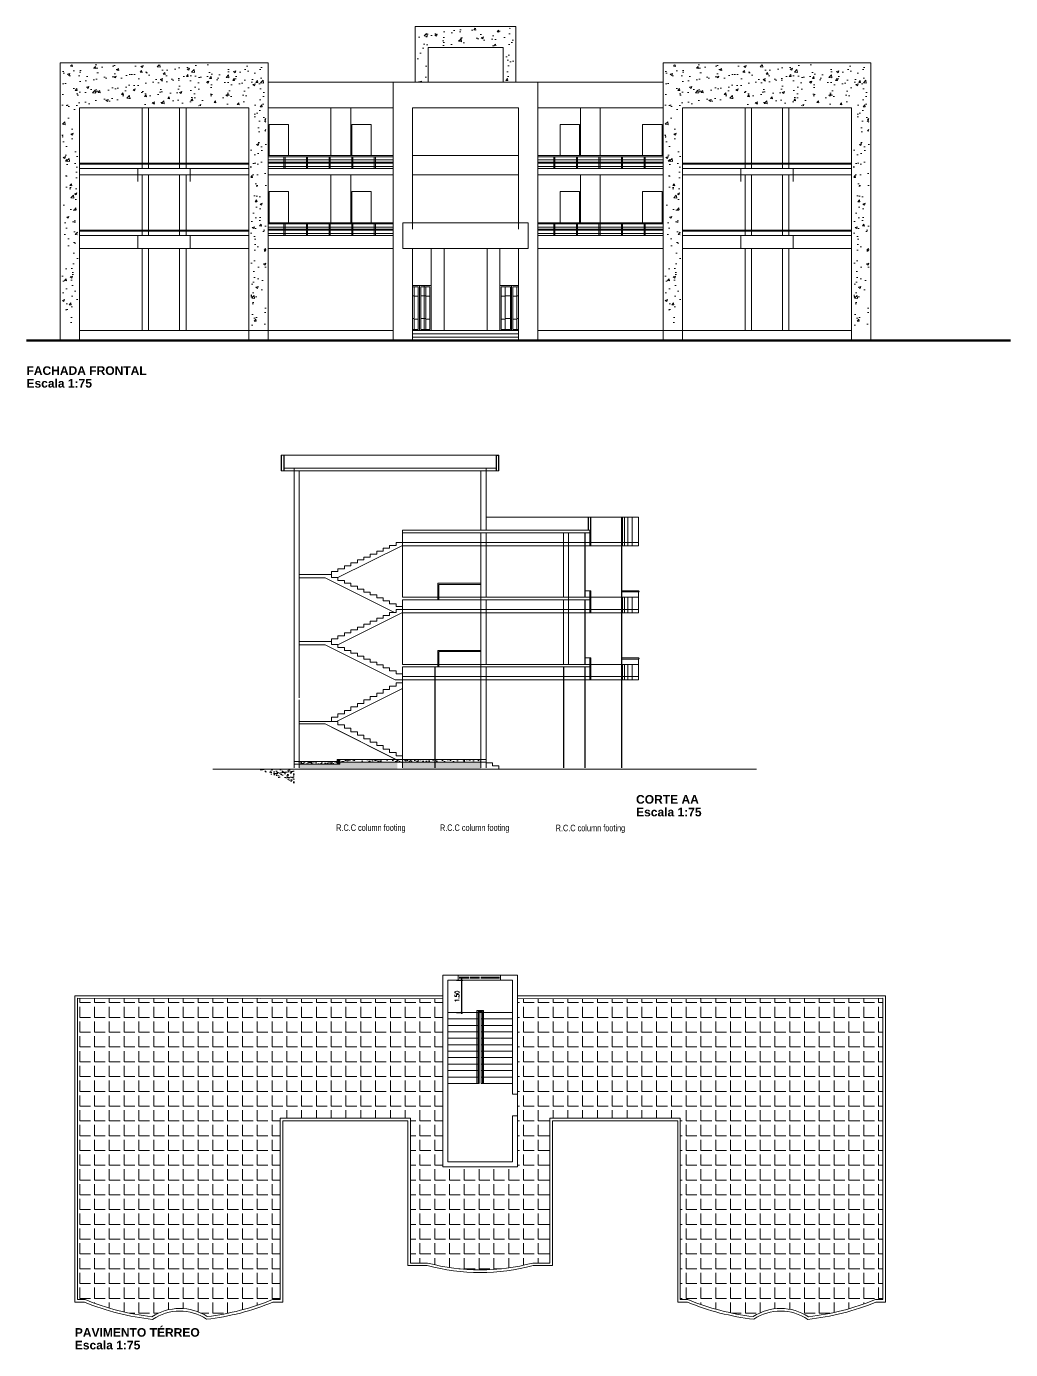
# Model space of a CAD drawing. Header units: millimetres. Extents: x 4395 to 8806, y 1896 to 3880.
# Drawn here: x 4442.1 to 4487.9, y 1896 to 1957.5 of the extents above; entities that cross this region are included whole.
import ezdxf

# ---------------------------------------------------------------- set-up
doc = ezdxf.new("R2010")
doc.units = ezdxf.units.MM
doc.layers.add('C-Paredes-Acessorios', color=20, linetype='Continuous', lineweight=5)
doc.layers.add('C-Texto', color=4, linetype='Continuous', lineweight=9)
doc.styles.add('BOLD', font='arialbd.ttf')
doc.styles.add('COTAS', font='romans.shx', dxfattribs={"width": 0.75})
doc.styles.add('sr', font='swisscl.ttf', dxfattribs={"height": 25})
doc.dimstyles.new('COTAS_100', dxfattribs={"dimscale": 100, "dimtxt": 0.002, "dimasz": 0.0008, "dimexe": 0.0007, "dimexo": 0.004, "dimgap": 0.001, "dimtad": 1, "dimzin": 4, "dimdsep": 46, "dimtxsty": 'COTAS', "dimblk1": 'ARCHTICK', "dimblk2": 'ARCHTICK', "dimsah": 1, "dimcen": 0.003, "dimdle": 0.0007, "dimaunit": 1, "dimadec": 0, "dimazin": 0, "dimtfac": 1, "dimtix": 1, "dimtmove": 0, "dimatfit": 3, "dimldrblk": 'ARCHTICK', "dimfxl": 1, "dimtolj": 1, "dimtzin": 0, "dimarcsym": 0})
pattern_1 = [(50, (4272.0849, 1672.0855), (1.0758903, -0.0941282), [0.1125, -1.2375]), (355, (4272.0849, 1672.0855), (-0.208127, 1.1282882), [0.09, -0.99]), (100.4514, (4272.1746, 1672.0777), (0.867764, 1.0341593), [0.0956103, -1.051713]), (46.1842, (4272.0849, 1672.3855), (1.6008616, -0.2482785), [0.16875, -1.85625]), (96.6356, (4272.2183, 1672.3648), (1.401994, 1.461177), [0.1434154, -1.5775695]), (351.1842, (4272.0849, 1672.3855), (1.401993, 1.461178), [0.135, -1.485]), (21, (4272.2349, 1672.3105), (0.8953606, -0.6039283), [0.1125, -1.2375]), (326, (4272.2349, 1672.3105), (0.364973, 1.087725), [0.09, -0.99]), (71.4514, (4272.3095, 1672.2602), (1.260334, 0.4837957), [0.0956103, -1.051713]), (37.5, (4272.0849, 1672.0855), (0.0182398, 0.4993408), [0, -0.978, 0, -1.005, 0, -0.99375]), (7.5, (4272.0849, 1672.0855), (0.3946043, 0.5916176), [0, -0.573, 0, -0.9555, 0, -0.37875]), (327.5, (4271.7504, 1672.0855), (0.80073365, -0.0338323), [0, -0.375, 0, -1.17, 0, -1.5525]), (317.5, (4271.6004, 1672.0855), (0.8747793, 0.1501575), [0, -0.4875, 0, -0.777, 0, -1.1025])]
pattern_2 = [(37.5, (4145.43872, 1587.51586), (-0.006299336, 0.192682377), [0, -0.152, 0, -0.17, 0, -0.1625]), (7.5, (4145.43872, 1587.51586), (0.17697767, 0.2822146), [0, -0.082, 0, -0.137, 0, -0.0525]), (327.5, (4145.31572, 1587.51586), (0.311414186, 0.000565905), [0, -0.05, 0, -0.18, 0, -0.235]), (317.5, (4145.31572, 1587.51586), (0.30061266, 0.08776756), [0, -0.025, 0, -0.118, 0, -0.135])]

# ---------------------------------------------------------------- blocks, each defined once
blk = doc.blocks.new('_ArchTick')
at = {"color": 0, "linetype": 'ByBlock', "const_width": 0.15}
blk.add_lwpolyline([(-0.5, -0.5), (0.5, 0.5)], dxfattribs=at)
blk = doc.blocks.new('*D27')
at = {"color": 0, "lineweight": -2, "transparency": 16777216}
for p, q in [((4462.123, 1913.138), (4462.419, 1913.138)), ((4462.349, 1913.208), (4462.349, 1911.568)), ((4462.123, 1911.638), (4462.419, 1911.638))]:
    blk.add_line(p, q, dxfattribs=at)
at = {"layer": 'Defpoints', "color": 0, "transparency": 16777216}
for p in [(4461.723, 1913.138), (4461.723, 1911.638), (4462.349, 1911.638)]:
    blk.add_point(p, dxfattribs=at)
at = {"color": 0, "lineweight": -2, "transparency": 16777216, "xscale": 0.08, "yscale": 0.08, "zscale": 0.08}
for p, rotation in [((4462.349, 1913.138), 90), ((4462.349, 1911.638), 270)]:
    blk.add_blockref('_ArchTick', p, dxfattribs=dict(at, rotation=rotation))
at = {"color": 0, "transparency": 16777216, "insert": (4462.149, 1912.388), "char_height": 0.2, "attachment_point": 5, "rotation": 90, "style": 'COTAS'}
blk.add_mtext('\\A1;1.50', dxfattribs=at)

msp = doc.modelspace()

# ---------------------------------------------------------------- hatches: boundary and pattern name
at = {"layer": 'C-Paredes-Acessorios'}
h = msp.add_hatch(dxfattribs=at)
h.set_pattern_fill('AR-CONC', color=256, scale=0.15, style=0)
h.set_pattern_definition(pattern_1)
h.paths.add_polyline_path([(4464.804, 1954.904), (4464.364, 1954.904), (4464.364, 1956.584), (4460.724, 1956.584), (4460.724, 1954.904), (4460.284, 1954.904), (4460.284, 1957.41), (4464.804, 1957.41)])
h = msp.add_hatch(dxfattribs=at)
h.set_pattern_fill('AR-CONC', color=256, scale=0.15, style=0)
h.set_pattern_definition(pattern_1)
h.paths.add_polyline_path([(4449.802, 1955.007, 0.07654), (4447.266, 1955.007), (4447.992, 1953.804), (4449.075, 1953.804)], flags=17)
edge = h.paths.add_edge_path()
edge.add_line((4449.802, 1955.007), (4449.075, 1953.804))
edge.add_line((4449.075, 1953.804), (4452.564, 1953.804))
edge.add_line((4452.564, 1953.804), (4452.564, 1943.594))
edge.add_line((4452.564, 1943.594), (4453.264, 1943.594))
edge.add_line((4453.264, 1943.594), (4453.264, 1955.704))
edge.add_line((4453.264, 1955.704), (4443.804, 1955.704))
edge.add_line((4443.804, 1955.704), (4443.804, 1943.594))
edge.add_line((4443.804, 1943.594), (4444.504, 1943.594))
edge.add_line((4444.504, 1943.594), (4444.504, 1953.804))
edge.add_line((4444.504, 1953.804), (4447.992, 1953.804))
edge.add_line((4447.992, 1953.804), (4447.266, 1955.007))
edge.add_arc((4448.534, 1946.774), 8.331, 81.24625, 98.75375, ccw=False)
h = msp.add_hatch(dxfattribs=at)
h.set_pattern_fill('AR-CONC', color=256, scale=0.15, style=0)
h.set_pattern_definition([(50, (4300.1049, 1672.0855), (1.0758903, -0.0941282), [0.1125, -1.2375]), (355, (4300.1049, 1672.0855), (-0.208127, 1.1282882), [0.09, -0.99]), (100.4514, (4300.1946, 1672.0777), (0.867764, 1.0341593), [0.0956103, -1.051713]), (46.1842, (4300.1049, 1672.3855), (1.6008616, -0.2482785), [0.16875, -1.85625]), (96.6356, (4300.2383, 1672.3648), (1.401994, 1.461177), [0.1434154, -1.5775695]), (351.1842, (4300.1049, 1672.3855), (1.401993, 1.461178), [0.135, -1.485]), (21, (4300.2549, 1672.3105), (0.8953606, -0.6039283), [0.1125, -1.2375]), (326, (4300.2549, 1672.3105), (0.364973, 1.087725), [0.09, -0.99]), (71.4514, (4300.3295, 1672.2602), (1.260334, 0.4837957), [0.0956103, -1.051713]), (37.5, (4300.1049, 1672.0855), (0.0182398, 0.4993408), [0, -0.978, 0, -1.005, 0, -0.99375]), (7.5, (4300.1049, 1672.0855), (0.3946043, 0.5916176), [0, -0.573, 0, -0.9555, 0, -0.37875]), (327.5, (4299.7704, 1672.0855), (0.80073365, -0.0338323), [0, -0.375, 0, -1.17, 0, -1.5525]), (317.5, (4299.6204, 1672.0855), (0.8747793, 0.1501575), [0, -0.4875, 0, -0.777, 0, -1.1025])])
h.paths.add_polyline_path([(4477.822, 1955.007, 0.07654), (4475.286, 1955.007), (4476.012, 1953.804), (4477.095, 1953.804)], flags=17)
edge = h.paths.add_edge_path()
edge.add_line((4477.822, 1955.007), (4477.095, 1953.804))
edge.add_line((4477.095, 1953.804), (4480.584, 1953.804))
edge.add_line((4480.584, 1953.804), (4480.584, 1943.594))
edge.add_line((4480.584, 1943.594), (4481.284, 1943.594))
edge.add_line((4481.284, 1943.594), (4481.284, 1955.704))
edge.add_line((4481.284, 1955.704), (4471.824, 1955.704))
edge.add_line((4471.824, 1955.704), (4471.824, 1943.594))
edge.add_line((4471.824, 1943.594), (4472.524, 1943.594))
edge.add_line((4472.524, 1943.594), (4472.524, 1953.804))
edge.add_line((4472.524, 1953.804), (4476.012, 1953.804))
edge.add_line((4476.012, 1953.804), (4475.286, 1955.007))
edge.add_arc((4476.554, 1946.774), 8.331, 81.24625, 98.75375, ccw=False)
h = msp.add_hatch(dxfattribs=at)
h.set_pattern_fill('AR-CONC', color=256, scale=0.05, style=0)
h.set_pattern_definition([(50, (4858.00547, 1637.4284), (0.3586301, -0.03137607), [0.0375, -0.4125]), (355, (4858.00547, 1637.4284), (-0.06937567, 0.37609607), [0.03, -0.33]), (100.4514, (4858.03535, 1637.4258), (0.2892547, 0.34471977), [0.0318701, -0.35057106]), (46.1842, (4858.00547, 1637.5284), (0.53362052, -0.0827595), [0.05625, -0.61875]), (96.6356, (4858.04993, 1637.5215), (0.46733135, 0.48705894), [0.04780514, -0.5258565]), (351.1842, (4858.00547, 1637.5284), (0.467331, 0.4870593), [0.045, -0.495]), (21, (4858.05547, 1637.5034), (0.29845353, -0.20130945), [0.0375, -0.4125]), (326, (4858.05547, 1637.5034), (0.12165767, 0.36257502), [0.03, -0.33]), (71.4514, (4858.08034, 1637.48663), (0.42011131, 0.16126525), [0.0318701, -0.35057106]), (37.5, (4858.00547, 1637.42841), (0.006079928, 0.166446927), [0, -0.326, 0, -0.335, 0, -0.33125]), (7.5, (4858.00547, 1637.42841), (0.13153477, 0.197205856), [0, -0.191, 0, -0.3185, 0, -0.12625]), (327.5, (4857.89397, 1637.42841), (0.266911218, -0.011277436), [0, -0.125, 0, -0.39, 0, -0.5175]), (317.5, (4857.84397, 1637.4284), (0.29159308, 0.05005249), [0, -0.1625, 0, -0.259, 0, -0.3675])])
h.paths.add_polyline_path([(4456.694, 1923.185), (4454.814, 1923.185), (4454.814, 1923.305), (4456.694, 1923.305)])
h.paths.add_polyline_path([(4456.694, 1923.405), (4456.694, 1923.305), (4459.374, 1923.305), (4459.374, 1923.405)])
h = msp.add_hatch(dxfattribs=at)
h.set_pattern_fill('AR-SAND', color=256, scale=0.1, style=0)
h.set_pattern_definition(pattern_2)
h.paths.add_polyline_path([(4463.254, 1922.955), (4463.254, 1923.305), (4459.614, 1923.305), (4459.614, 1922.955)])
h.paths.add_polyline_path([(4456.694, 1923.305), (4456.694, 1923.185), (4454.814, 1923.185), (4454.814, 1922.955), (4459.374, 1922.955), (4459.374, 1923.305)])
msp.add_hatch(color=256, dxfattribs=at).paths.add_polyline_path([(4456.574, 1923.405), (4456.694, 1923.405), (4456.694, 1923.185), (4456.574, 1923.185)])
h = msp.add_hatch(dxfattribs=at)
h.set_pattern_fill('AR-CONC', color=256, scale=0.05, style=0)
h.set_pattern_definition([(50, (4145.43872, 1587.51586), (0.3586301, -0.03137607), [0.0375, -0.4125]), (355, (4145.43872, 1587.51586), (-0.06937567, 0.37609607), [0.03, -0.33]), (100.4514, (4145.4686, 1587.51325), (0.2892547, 0.34471977), [0.0318701, -0.35057106]), (46.1842, (4145.43872, 1587.61586), (0.53362052, -0.0827595), [0.05625, -0.61875]), (96.6356, (4145.4832, 1587.60896), (0.46733135, 0.48705894), [0.04780514, -0.5258565]), (351.1842, (4145.4387, 1587.61586), (0.467331, 0.4870593), [0.045, -0.495]), (21, (4145.48872, 1587.59086), (0.29845353, -0.20130945), [0.0375, -0.4125]), (326, (4145.48872, 1587.59086), (0.12165767, 0.36257502), [0.03, -0.33]), (71.4514, (4145.5136, 1587.5741), (0.42011131, 0.16126525), [0.0318701, -0.35057106]), (37.5, (4145.43872, 1587.51586), (0.006079928, 0.166446927), [0, -0.326, 0, -0.335, 0, -0.33125]), (7.5, (4145.43872, 1587.51586), (0.13153477, 0.197205856), [0, -0.191, 0, -0.3185, 0, -0.12625]), (327.5, (4145.32722, 1587.51586), (0.26691122, -0.011277436), [0, -0.125, 0, -0.39, 0, -0.5175]), (317.5, (4145.27722, 1587.51586), (0.29159308, 0.05005249), [0, -0.1625, 0, -0.259, 0, -0.3675])])
h.paths.add_polyline_path([(4463.254, 1923.405), (4459.614, 1923.405), (4459.614, 1923.305), (4463.254, 1923.305)])
h = msp.add_hatch(dxfattribs=at)
h.set_pattern_fill('AR-SAND', color=256, scale=0.1, style=0)
h.set_pattern_definition(pattern_2)
h.paths.add_polyline_path([(4454.574, 1922.955), (4454.574, 1922.288), (4454.156, 1922.571), (4453.851, 1922.564), (4453.535, 1922.7), (4452.813, 1922.955)])
h = msp.add_hatch(dxfattribs=at)
h.set_pattern_fill('ANGLE', color=251, scale=2.5, style=0)
h.set_pattern_definition([(0, (4516.1102, 1654.2827), (0, 0.6875), [0.5, -0.1875]), (90, (4516.1102, 1654.2827), (-0.6875, 4e-17), [0.5, -0.1875])])
edge = h.paths.add_edge_path()
edge.add_line((4459.983, 1899.988), (4459.983, 1906.718))
edge.add_line((4459.983, 1906.718), (4453.923, 1906.718))
edge.add_line((4453.923, 1906.718), (4453.923, 1898.288))
edge.add_line((4453.923, 1898.288), (4453.569, 1898.288))
edge.add_arc((4449.213, 1908.804), 11.383, 276.67557, 292.50123, ccw=False)
edge.add_arc((4449.258, 1895.51), 2.364, 57.25969, 123.12747)
edge.add_arc((4449.213, 1908.804), 11.383, 247.49877, 263.71159, ccw=False)
edge.add_line((4444.857, 1898.288), (4444.503, 1898.288))
edge.add_line((4444.503, 1898.288), (4444.503, 1912.298))
edge.add_line((4444.503, 1912.298), (4461.483, 1912.268))
edge.add_line((4461.483, 1912.268), (4461.483, 1904.458))
edge.add_line((4461.483, 1904.458), (4464.963, 1904.458))
edge.add_line((4464.963, 1904.458), (4464.963, 1912.268))
edge.add_line((4464.963, 1912.268), (4481.943, 1912.298))
edge.add_line((4481.943, 1912.298), (4481.943, 1898.288))
edge.add_line((4481.943, 1898.288), (4481.589, 1898.288))
edge.add_arc((4477.233, 1908.804), 11.383, 276.28841, 292.50123, ccw=False)
edge.add_arc((4477.188, 1895.51), 2.364, 56.87253, 122.74031)
edge.add_arc((4477.233, 1908.804), 11.383, 247.49877, 263.32443, ccw=False)
edge.add_line((4472.877, 1898.288), (4472.523, 1898.288))
edge.add_line((4472.523, 1898.288), (4472.523, 1906.718))
edge.add_line((4472.523, 1906.718), (4466.463, 1906.718))
edge.add_line((4466.463, 1906.718), (4466.463, 1899.988))
edge.add_line((4466.463, 1899.988), (4465.667, 1899.988))
edge.add_arc((4463.223, 1909.194), 9.525, 255.12991, 284.87009, ccw=False)
edge.add_line((4460.779, 1899.988), (4459.983, 1899.988))

# ---------------------------------------------------------------- linework, layer by layer
for p, q in [((4471.724, 1942.894), (4471.724, 1955.804)), ((4471.724, 1955.804), (4481.384, 1955.804)), ((4481.384, 1955.804), (4481.384, 1942.894)), ((4453.364, 1954.904), (4471.724, 1954.904)), ((4459.184, 1954.904), (4459.184, 1942.894)), ((4465.904, 1954.904), (4465.904, 1942.894)), ((4471.724, 1954.904), (4471.724, 1943.594)), ((4444.604, 1953.704), (4452.464, 1953.704)), ((4444.604, 1953.704), (4444.604, 1942.894)), ((4447.514, 1953.704), (4447.514, 1950.884)), ((4447.814, 1953.704), (4447.814, 1950.884)), ((4449.254, 1953.704), (4449.254, 1950.884)), ((4449.554, 1953.704), (4449.554, 1950.884)), ((4452.464, 1953.704), (4452.464, 1942.894)), ((4453.364, 1953.704), (4459.184, 1953.704)), ((4456.282, 1953.704), (4456.282, 1951.484)), ((4457.204, 1953.704), (4457.204, 1951.484)), ((4460.084, 1953.704), (4465.004, 1953.704)), ((4460.084, 1953.704), (4460.084, 1948.064)), ((4465.004, 1953.704), (4465.004, 1948.064)), ((4465.904, 1953.704), (4471.724, 1953.704)), ((4467.884, 1953.704), (4467.884, 1951.484)), ((4468.806, 1953.704), (4468.806, 1951.484)), ((4472.624, 1953.704), (4480.484, 1953.704)), ((4472.624, 1953.704), (4472.624, 1942.894)), ((4475.534, 1953.704), (4475.534, 1950.884)), ((4475.834, 1953.704), (4475.834, 1950.884)), ((4477.274, 1953.704), (4477.274, 1950.884)), ((4477.574, 1953.704), (4477.574, 1950.884)), ((4480.484, 1953.704), (4480.484, 1942.894)), ((4444.604, 1951.134), (4452.464, 1951.134)), ((4444.604, 1951.084), (4452.464, 1951.084)), ((4453.364, 1951.434), (4459.184, 1951.434)), ((4453.364, 1951.134), (4459.184, 1951.134)), ((4460.084, 1951.484), (4465.004, 1951.484)), ((4465.904, 1951.434), (4471.724, 1951.434)), ((4465.904, 1951.134), (4471.724, 1951.134)), ((4480.484, 1951.134), (4472.624, 1951.134)), ((4480.484, 1951.084), (4472.624, 1951.084)), ((4444.604, 1950.884), (4452.464, 1950.884)), ((4444.604, 1950.584), (4452.464, 1950.584)), ((4447.317, 1950.884), (4447.317, 1950.284)), ((4447.514, 1950.584), (4447.514, 1947.764)), ((4447.814, 1950.584), (4447.814, 1947.764)), ((4449.254, 1950.584), (4449.254, 1947.764)), ((4449.554, 1950.584), (4449.554, 1947.764)), ((4449.75, 1950.884), (4449.75, 1950.284)), ((4453.364, 1950.884), (4459.184, 1950.884)), ((4459.184, 1950.584), (4453.364, 1950.584)), ((4456.282, 1950.584), (4456.282, 1948.364)), ((4457.204, 1950.584), (4457.204, 1948.364)), ((4460.084, 1950.584), (4465.004, 1950.584)), ((4465.904, 1950.884), (4471.724, 1950.884)), ((4465.904, 1950.584), (4471.724, 1950.584)), ((4467.884, 1950.584), (4467.884, 1948.364)), ((4468.806, 1950.584), (4468.806, 1948.364)), ((4480.484, 1950.884), (4472.624, 1950.884)), ((4480.484, 1950.584), (4472.624, 1950.584)), ((4475.337, 1950.884), (4475.337, 1950.284)), ((4475.534, 1950.584), (4475.534, 1947.764)), ((4475.834, 1950.584), (4475.834, 1947.764)), ((4477.274, 1950.584), (4477.274, 1947.764)), ((4477.574, 1950.584), (4477.574, 1947.764)), ((4477.77, 1950.884), (4477.77, 1950.284)), ((4444.604, 1948.014), (4452.464, 1948.014)), ((4444.604, 1947.964), (4452.464, 1947.964)), ((4453.364, 1948.314), (4459.184, 1948.314)), ((4453.364, 1948.014), (4459.184, 1948.014)), ((4459.634, 1948.364), (4465.454, 1948.364)), ((4459.634, 1947.164), (4459.634, 1948.364)), ((4465.454, 1947.164), (4465.454, 1948.364)), ((4465.904, 1948.314), (4471.724, 1948.314)), ((4465.904, 1948.014), (4471.724, 1948.014)), ((4480.484, 1948.014), (4472.624, 1948.014)), ((4480.484, 1947.964), (4472.624, 1947.964)), ((4444.604, 1947.764), (4452.464, 1947.764)), ((4444.604, 1947.764), (4452.464, 1947.764)), ((4447.317, 1947.764), (4447.317, 1947.164)), ((4449.75, 1947.764), (4449.75, 1947.164)), ((4453.364, 1947.764), (4459.184, 1947.764)), ((4465.904, 1947.764), (4471.724, 1947.764)), ((4480.484, 1947.764), (4472.624, 1947.764)), ((4480.484, 1947.764), (4472.624, 1947.764)), ((4475.337, 1947.764), (4475.337, 1947.164)), ((4477.77, 1947.764), (4477.77, 1947.164)), ((4444.604, 1947.164), (4452.464, 1947.164)), ((4444.604, 1947.164), (4452.464, 1947.164)), ((4447.514, 1947.164), (4447.514, 1943.344)), ((4447.814, 1947.164), (4447.814, 1943.344)), ((4449.254, 1947.164), (4449.254, 1943.344)), ((4449.554, 1947.164), (4449.554, 1943.344)), ((4453.364, 1947.164), (4459.184, 1947.164)), ((4459.634, 1947.164), (4465.454, 1947.164)), ((4460.084, 1947.164), (4460.084, 1942.894)), ((4460.944, 1947.164), (4460.944, 1943.443)), ((4461.544, 1947.164), (4461.544, 1943.344)), ((4463.544, 1947.164), (4463.544, 1943.344)), ((4464.144, 1947.164), (4464.144, 1943.443)), ((4465.004, 1947.164), (4465.004, 1942.894)), ((4465.904, 1947.164), (4471.724, 1947.164)), ((4480.484, 1947.164), (4472.624, 1947.164)), ((4480.484, 1947.164), (4472.624, 1947.164)), ((4475.534, 1947.164), (4475.534, 1943.344)), ((4475.834, 1947.164), (4475.834, 1943.344)), ((4477.274, 1947.164), (4477.274, 1943.344)), ((4477.574, 1947.164), (4477.574, 1943.344)), ((4460.624, 1945.444), (4460.084, 1945.444)), ((4460.404, 1943.344), (4460.404, 1945.444)), ((4460.404, 1943.344), (4460.404, 1945.444)), ((4460.944, 1945.444), (4460.404, 1945.444)), ((4460.404, 1945.444), (4460.404, 1943.404)), ((4460.624, 1943.404), (4460.624, 1945.444)), ((4460.944, 1943.344), (4460.944, 1945.444)), ((4460.944, 1943.404), (4460.944, 1945.444)), ((4464.144, 1943.344), (4464.144, 1945.444)), ((4464.144, 1943.404), (4464.144, 1945.444)), ((4464.144, 1945.444), (4464.684, 1945.444)), ((4464.684, 1943.344), (4464.684, 1945.444)), ((4464.684, 1943.404), (4464.684, 1945.444)), ((4464.684, 1945.444), (4465.004, 1945.444)), ((4464.684, 1943.344), (4464.684, 1945.444)), ((4464.684, 1945.444), (4464.684, 1943.404)), ((4460.344, 1945.385), (4460.084, 1945.385)), ((4460.161, 1944.971), (4460.084, 1944.971)), ((4460.161, 1945.385), (4460.161, 1944.971)), ((4460.161, 1944.941), (4460.161, 1943.909)), ((4460.344, 1944.941), (4460.191, 1944.941)), ((4460.344, 1943.404), (4460.344, 1945.385)), ((4460.884, 1945.385), (4460.463, 1945.385)), ((4460.463, 1945.385), (4460.463, 1943.404)), ((4460.702, 1944.971), (4460.463, 1944.971)), ((4460.702, 1945.385), (4460.702, 1944.971)), ((4460.702, 1944.941), (4460.702, 1943.909)), ((4460.884, 1944.941), (4460.732, 1944.941)), ((4460.884, 1943.404), (4460.884, 1945.385)), ((4464.203, 1943.404), (4464.203, 1945.385)), ((4464.203, 1945.385), (4464.625, 1945.385)), ((4464.203, 1944.941), (4464.356, 1944.941)), ((4464.386, 1945.385), (4464.386, 1944.971)), ((4464.386, 1944.971), (4464.625, 1944.971)), ((4464.386, 1944.941), (4464.386, 1943.909)), ((4464.625, 1945.385), (4464.625, 1943.404)), ((4464.744, 1943.404), (4464.744, 1945.385)), ((4464.744, 1945.385), (4465.004, 1945.385)), ((4464.744, 1944.941), (4464.897, 1944.941)), ((4464.927, 1945.385), (4464.927, 1944.971)), ((4464.927, 1944.971), (4465.004, 1944.971)), ((4464.927, 1944.941), (4464.927, 1943.909)), ((4460.161, 1943.909), (4460.084, 1943.909)), ((4460.161, 1943.879), (4460.161, 1943.404)), ((4460.161, 1943.762), (4460.161, 1943.404)), ((4460.344, 1943.879), (4460.191, 1943.879)), ((4460.344, 1943.404), (4460.344, 1943.762)), ((4460.404, 1943.344), (4460.404, 1943.762)), ((4460.404, 1943.762), (4460.404, 1943.344)), ((4460.702, 1943.909), (4460.463, 1943.909)), ((4460.463, 1943.762), (4460.463, 1943.404)), ((4460.702, 1943.879), (4460.702, 1943.404)), ((4460.702, 1943.762), (4460.702, 1943.404)), ((4460.884, 1943.879), (4460.732, 1943.879)), ((4460.884, 1943.404), (4460.884, 1943.762)), ((4460.944, 1943.344), (4460.944, 1943.762)), ((4464.144, 1943.344), (4464.144, 1943.762)), ((4464.203, 1943.879), (4464.356, 1943.879)), ((4464.203, 1943.404), (4464.203, 1943.762)), ((4464.386, 1943.909), (4464.625, 1943.909)), ((4464.386, 1943.879), (4464.386, 1943.404)), ((4464.386, 1943.762), (4464.386, 1943.404)), ((4464.625, 1943.762), (4464.625, 1943.404)), ((4464.684, 1943.344), (4464.684, 1943.762)), ((4464.684, 1943.762), (4464.684, 1943.344)), ((4464.744, 1943.879), (4464.897, 1943.879)), ((4464.744, 1943.404), (4464.744, 1943.762)), ((4464.927, 1943.909), (4465.004, 1943.909)), ((4464.927, 1943.879), (4464.927, 1943.404)), ((4464.927, 1943.762), (4464.927, 1943.404)), ((4444.604, 1943.344), (4459.184, 1943.344)), ((4460.084, 1943.404), (4460.344, 1943.404)), ((4460.084, 1943.344), (4460.404, 1943.344)), ((4460.084, 1943.344), (4465.004, 1943.344)), ((4460.404, 1943.344), (4460.944, 1943.344)), ((4460.463, 1943.404), (4460.884, 1943.404)), ((4464.684, 1943.344), (4464.144, 1943.344)), ((4464.625, 1943.404), (4464.203, 1943.404)), ((4465.004, 1943.344), (4464.684, 1943.344)), ((4465.004, 1943.404), (4464.744, 1943.404)), ((4465.904, 1943.344), (4480.484, 1943.344)), ((4453.974, 1937.551), (4463.974, 1937.551)), ((4453.974, 1936.831), (4464.094, 1936.831)), ((4454.094, 1936.951), (4463.974, 1936.951)), ((4454.574, 1936.951), (4454.574, 1923.021)), ((4454.574, 1936.951), (4454.574, 1923.021)), ((4454.814, 1936.831), (4454.814, 1926.271)), ((4463.254, 1936.831), (4463.254, 1934.065)), ((4463.494, 1936.951), (4463.494, 1934.065)), ((4470.586, 1934.665), (4463.494, 1934.665)), ((4468.322, 1934.665), (4468.252, 1934.665)), ((4468.372, 1934.665), (4468.322, 1934.665)), ((4469.784, 1933.345), (4469.784, 1934.665)), ((4469.834, 1933.345), (4469.834, 1934.665)), ((4469.934, 1933.345), (4469.934, 1934.665)), ((4470.084, 1933.345), (4470.084, 1934.665)), ((4470.284, 1933.345), (4470.284, 1934.665)), ((4470.586, 1934.665), (4470.586, 1933.345)), ((4459.614, 1934.065), (4468.372, 1934.065)), ((4459.614, 1934.065), (4459.614, 1930.945)), ((4459.614, 1933.945), (4459.614, 1930.945)), ((4459.614, 1933.945), (4468.372, 1933.945)), ((4463.254, 1933.945), (4463.254, 1927.765)), ((4463.494, 1933.945), (4463.494, 1930.945)), ((4467.094, 1933.945), (4467.094, 1930.945)), ((4467.334, 1933.945), (4467.334, 1927.825)), ((4468.322, 1934.065), (4468.322, 1933.345)), ((4459.588, 1933.345), (4456.614, 1931.858)), ((4459.014, 1933.223), (4458.714, 1933.223)), ((4458.714, 1933.223), (4458.714, 1933.087)), ((4459.314, 1933.358), (4459.014, 1933.358)), ((4459.014, 1933.358), (4459.014, 1933.223)), ((4459.614, 1933.494), (4459.314, 1933.494)), ((4459.314, 1933.494), (4459.314, 1933.358)), ((4470.586, 1933.345), (4459.588, 1933.345)), ((4459.614, 1933.63), (4459.614, 1933.494)), ((4470.586, 1933.495), (4459.614, 1933.495)), ((4468.084, 1933.345), (4470.586, 1933.345)), ((4457.514, 1932.545), (4457.214, 1932.545)), ((4457.214, 1932.545), (4457.214, 1932.409)), ((4457.814, 1932.68), (4457.514, 1932.68)), ((4457.514, 1932.68), (4457.514, 1932.545)), ((4458.114, 1932.816), (4457.814, 1932.816)), ((4457.814, 1932.816), (4457.814, 1932.68)), ((4458.414, 1932.952), (4458.114, 1932.952)), ((4458.114, 1932.952), (4458.114, 1932.816)), ((4458.714, 1933.087), (4458.414, 1933.087)), ((4458.414, 1933.087), (4458.414, 1932.952)), ((4456.314, 1932.002), (4454.814, 1932.002)), ((4456.614, 1932.138), (4456.314, 1932.138)), ((4456.314, 1932.138), (4456.314, 1932.002)), ((4456.314, 1931.867), (4456.314, 1932.002)), ((4456.914, 1932.274), (4456.614, 1932.274)), ((4456.614, 1932.274), (4456.614, 1932.138)), ((4457.214, 1932.409), (4456.914, 1932.409)), ((4456.914, 1932.409), (4456.914, 1932.274)), ((4456.014, 1931.852), (4454.814, 1931.852)), ((4456.014, 1931.852), (4459.242, 1930.238)), ((4456.614, 1931.867), (4456.314, 1931.867)), ((4456.614, 1931.731), (4456.614, 1931.867)), ((4456.914, 1931.731), (4456.614, 1931.731)), ((4456.914, 1931.596), (4456.914, 1931.731)), ((4457.214, 1931.596), (4456.914, 1931.596)), ((4457.214, 1931.46), (4457.214, 1931.596)), ((4457.514, 1931.46), (4457.214, 1931.46)), ((4457.514, 1931.324), (4457.514, 1931.46)), ((4457.814, 1931.324), (4457.514, 1931.324)), ((4457.814, 1931.189), (4457.814, 1931.324)), ((4458.114, 1931.189), (4457.814, 1931.189)), ((4458.114, 1931.053), (4458.114, 1931.189)), ((4458.414, 1931.053), (4458.114, 1931.053)), ((4458.414, 1930.918), (4458.414, 1931.053)), ((4458.714, 1930.918), (4458.414, 1930.918)), ((4458.714, 1930.782), (4458.714, 1930.918)), ((4459.014, 1930.782), (4458.714, 1930.782)), ((4459.014, 1930.646), (4459.014, 1930.782)), ((4468.372, 1930.945), (4459.614, 1930.945)), ((4459.614, 1930.945), (4468.322, 1930.945)), ((4459.614, 1930.825), (4459.614, 1927.825)), ((4459.614, 1930.825), (4468.372, 1930.825)), ((4463.494, 1930.825), (4463.494, 1927.825)), ((4467.094, 1930.825), (4467.094, 1927.825)), ((4468.372, 1931.245), (4468.084, 1931.245)), ((4468.322, 1930.945), (4470.586, 1930.945)), ((4470.586, 1931.245), (4469.784, 1931.245)), ((4470.586, 1931.195), (4469.784, 1931.195)), ((4469.784, 1930.945), (4469.784, 1930.225)), ((4469.834, 1930.225), (4469.834, 1930.945)), ((4469.934, 1930.225), (4469.934, 1930.945)), ((4470.084, 1930.225), (4470.084, 1930.945)), ((4470.284, 1930.225), (4470.284, 1930.945)), ((4470.586, 1931.195), (4470.586, 1930.225)), ((4459.588, 1930.225), (4456.614, 1928.738)), ((4459.014, 1930.103), (4458.714, 1930.103)), ((4458.714, 1930.103), (4458.714, 1929.967)), ((4459.314, 1930.646), (4459.014, 1930.646)), ((4459.314, 1930.238), (4459.014, 1930.238)), ((4459.014, 1930.238), (4459.014, 1930.103)), ((4459.314, 1930.511), (4459.314, 1930.646)), ((4459.614, 1930.511), (4459.314, 1930.511)), ((4459.614, 1930.374), (4459.314, 1930.374)), ((4459.314, 1930.374), (4459.314, 1930.238)), ((4470.586, 1930.225), (4459.588, 1930.225)), ((4459.614, 1930.375), (4459.614, 1930.511)), ((4459.614, 1930.51), (4459.614, 1930.374)), ((4470.586, 1930.375), (4459.614, 1930.375)), ((4468.084, 1930.225), (4470.586, 1930.225)), ((4457.814, 1929.56), (4457.514, 1929.56)), ((4457.514, 1929.56), (4457.514, 1929.425)), ((4458.114, 1929.696), (4457.814, 1929.696)), ((4457.814, 1929.696), (4457.814, 1929.56)), ((4458.414, 1929.832), (4458.114, 1929.832)), ((4458.114, 1929.832), (4458.114, 1929.696)), ((4458.714, 1929.967), (4458.414, 1929.967)), ((4458.414, 1929.967), (4458.414, 1929.832)), ((4456.314, 1928.882), (4454.814, 1928.882)), ((4456.614, 1929.018), (4456.314, 1929.018)), ((4456.314, 1929.018), (4456.314, 1928.882)), ((4456.314, 1928.747), (4456.314, 1928.882)), ((4456.914, 1929.154), (4456.614, 1929.154)), ((4456.614, 1929.154), (4456.614, 1929.018)), ((4457.214, 1929.289), (4456.914, 1929.289)), ((4456.914, 1929.289), (4456.914, 1929.154)), ((4457.514, 1929.425), (4457.214, 1929.425)), ((4457.214, 1929.425), (4457.214, 1929.289)), ((4456.014, 1928.732), (4454.814, 1928.732)), ((4456.014, 1928.732), (4459.269, 1927.105)), ((4456.614, 1928.747), (4456.314, 1928.747)), ((4456.614, 1928.611), (4456.614, 1928.747)), ((4456.914, 1928.611), (4456.614, 1928.611)), ((4456.914, 1928.476), (4456.914, 1928.611)), ((4457.214, 1928.476), (4456.914, 1928.476)), ((4457.214, 1928.34), (4457.214, 1928.476)), ((4457.514, 1928.34), (4457.214, 1928.34)), ((4457.514, 1928.204), (4457.514, 1928.34)), ((4457.814, 1928.204), (4457.514, 1928.204)), ((4457.814, 1928.069), (4457.814, 1928.204)), ((4458.114, 1928.069), (4457.814, 1928.069)), ((4458.114, 1927.933), (4458.114, 1928.069)), ((4458.414, 1927.933), (4458.114, 1927.933)), ((4458.414, 1927.798), (4458.414, 1927.933)), ((4458.714, 1927.798), (4458.414, 1927.798)), ((4458.714, 1927.662), (4458.714, 1927.798)), ((4459.014, 1927.662), (4458.714, 1927.662)), ((4459.014, 1927.526), (4459.014, 1927.662)), ((4468.372, 1927.825), (4459.614, 1927.825)), ((4459.614, 1927.705), (4459.614, 1923.021)), ((4459.614, 1927.705), (4468.372, 1927.705)), ((4463.254, 1927.825), (4463.254, 1923.021)), ((4463.494, 1927.705), (4463.494, 1923.021)), ((4468.322, 1928.125), (4468.084, 1928.125)), ((4468.322, 1927.825), (4468.372, 1927.825)), ((4468.322, 1927.825), (4470.586, 1927.825)), ((4470.586, 1928.125), (4469.784, 1928.125)), ((4470.586, 1928.075), (4469.784, 1928.075)), ((4469.784, 1927.825), (4469.784, 1927.105)), ((4469.834, 1927.105), (4469.834, 1927.825)), ((4469.934, 1927.105), (4469.934, 1927.825)), ((4470.084, 1927.105), (4470.084, 1927.825)), ((4470.284, 1927.105), (4470.284, 1927.825)), ((4470.586, 1928.075), (4470.586, 1927.105)), ((4470.586, 1927.825), (4470.586, 1927.705)), ((4459.314, 1927.526), (4459.014, 1927.526)), ((4470.586, 1927.105), (4459.269, 1927.105)), ((4459.314, 1927.391), (4459.314, 1927.526)), ((4459.614, 1927.391), (4459.314, 1927.391)), ((4459.614, 1927.255), (4459.614, 1927.391)), ((4470.586, 1927.255), (4459.614, 1927.255)), ((4468.084, 1927.105), (4468.372, 1927.105)), ((4468.084, 1927.105), (4470.586, 1927.105)), ((4456.552, 1925.174), (4459.614, 1926.705)), ((4458.714, 1926.492), (4458.414, 1926.492)), ((4458.414, 1926.331), (4458.414, 1926.492)), ((4459.014, 1926.652), (4458.714, 1926.652)), ((4458.714, 1926.492), (4458.714, 1926.652)), ((4459.314, 1926.813), (4459.014, 1926.813)), ((4459.014, 1926.652), (4459.014, 1926.813)), ((4459.614, 1926.974), (4459.314, 1926.974)), ((4459.314, 1926.813), (4459.314, 1926.974)), ((4454.814, 1926.171), (4454.814, 1923.021)), ((4457.514, 1925.848), (4457.214, 1925.848)), ((4457.214, 1925.688), (4457.214, 1925.848)), ((4457.814, 1926.009), (4457.514, 1926.009)), ((4457.514, 1925.848), (4457.514, 1926.009)), ((4458.114, 1926.17), (4457.814, 1926.17)), ((4457.814, 1926.009), (4457.814, 1926.17)), ((4458.414, 1926.331), (4458.114, 1926.331)), ((4458.114, 1926.17), (4458.114, 1926.331)), ((4454.814, 1925.174), (4456.614, 1925.174)), ((4456.614, 1925.366), (4456.314, 1925.366)), ((4456.314, 1925.174), (4456.314, 1925.366)), ((4456.914, 1925.527), (4456.614, 1925.527)), ((4456.614, 1925.366), (4456.614, 1925.527)), ((4456.614, 1925.013), (4456.614, 1925.174)), ((4457.214, 1925.688), (4456.914, 1925.688)), ((4456.914, 1925.527), (4456.914, 1925.688)), ((4456.014, 1925.055), (4454.814, 1925.055)), ((4456.014, 1925.055), (4459.314, 1923.405)), ((4459.614, 1923.255), (4456.314, 1924.905)), ((4456.614, 1925.013), (4456.914, 1925.013)), ((4456.914, 1924.852), (4456.914, 1925.013)), ((4456.914, 1924.852), (4457.214, 1924.852)), ((4457.214, 1924.692), (4457.214, 1924.852)), ((4457.214, 1924.692), (4457.514, 1924.692)), ((4457.514, 1924.531), (4457.514, 1924.692)), ((4457.514, 1924.531), (4457.814, 1924.531)), ((4457.814, 1924.37), (4457.814, 1924.531)), ((4457.814, 1924.37), (4458.114, 1924.37)), ((4458.114, 1924.209), (4458.114, 1924.37)), ((4458.114, 1924.209), (4458.414, 1924.209)), ((4458.414, 1924.048), (4458.414, 1924.209)), ((4458.414, 1924.048), (4458.714, 1924.048)), ((4458.714, 1923.888), (4458.714, 1924.048)), ((4454.574, 1923.305), (4456.574, 1923.305)), ((4456.574, 1923.405), (4463.494, 1923.405)), ((4456.694, 1923.285), (4463.494, 1923.285)), ((4456.694, 1923.285), (4456.694, 1923.185)), ((4458.714, 1923.888), (4459.014, 1923.888)), ((4459.014, 1923.727), (4459.014, 1923.888)), ((4459.014, 1923.727), (4459.314, 1923.727)), ((4459.314, 1923.566), (4459.314, 1923.727)), ((4459.314, 1923.566), (4459.614, 1923.566)), ((4459.614, 1923.405), (4459.614, 1923.566)), ((4450.791, 1922.955), (4476.068, 1922.955)), ((4454.574, 1923.185), (4456.694, 1923.185)), ((4461.483, 1913.378), (4464.963, 1913.378)), ((4461.483, 1913.378), (4461.483, 1912.418)), ((4461.723, 1913.138), (4462.198, 1913.138)), ((4461.723, 1913.138), (4461.723, 1904.698)), ((4462.198, 1913.138), (4462.198, 1913.378)), ((4462.248, 1913.378), (4464.173, 1913.378)), ((4462.248, 1913.283), (4462.698, 1913.283)), ((4462.248, 1913.233), (4462.698, 1913.233)), ((4462.248, 1913.138), (4464.173, 1913.138)), ((4463.198, 1913.283), (4462.748, 1913.283)), ((4463.198, 1913.233), (4462.748, 1913.233)), ((4464.123, 1913.283), (4463.248, 1913.283)), ((4464.123, 1913.233), (4463.248, 1913.233)), ((4464.173, 1913.138), (4464.173, 1913.378)), ((4464.173, 1913.138), (4464.723, 1913.138)), ((4464.723, 1913.138), (4464.723, 1907.838)), ((4464.963, 1913.378), (4464.963, 1907.838)), ((4461.483, 1912.178), (4461.483, 1904.458)), ((4461.723, 1911.638), (4463.173, 1911.638)), ((4463.073, 1911.738), (4463.373, 1911.738)), ((4463.073, 1911.738), (4463.073, 1908.338)), ((4463.123, 1911.688), (4463.323, 1911.688)), ((4463.123, 1911.688), (4463.123, 1908.338)), ((4463.173, 1911.638), (4464.723, 1911.638)), ((4463.173, 1911.638), (4463.173, 1908.338)), ((4463.273, 1911.638), (4463.273, 1908.338)), ((4463.323, 1911.688), (4463.323, 1908.338)), ((4463.373, 1911.738), (4463.373, 1908.338)), ((4461.723, 1911.338), (4463.173, 1911.338)), ((4461.723, 1911.038), (4463.173, 1911.038)), ((4463.273, 1911.338), (4464.723, 1911.338)), ((4463.273, 1911.038), (4464.723, 1911.038)), ((4461.723, 1910.738), (4463.173, 1910.738)), ((4461.723, 1910.438), (4463.173, 1910.438)), ((4463.273, 1910.738), (4464.723, 1910.738)), ((4463.273, 1910.438), (4464.723, 1910.438)), ((4461.723, 1910.138), (4463.173, 1910.138)), ((4461.723, 1909.838), (4463.173, 1909.838)), ((4463.273, 1910.138), (4464.723, 1910.138)), ((4463.273, 1909.838), (4464.723, 1909.838)), ((4461.723, 1909.538), (4463.173, 1909.538)), ((4461.723, 1909.238), (4463.173, 1909.238)), ((4463.273, 1909.538), (4464.723, 1909.538)), ((4463.273, 1909.238), (4464.723, 1909.238)), ((4461.723, 1908.938), (4463.173, 1908.938)), ((4461.723, 1908.638), (4463.173, 1908.638)), ((4463.273, 1908.938), (4464.723, 1908.938)), ((4463.273, 1908.638), (4464.723, 1908.638)), ((4461.723, 1908.338), (4463.173, 1908.338)), ((4463.273, 1908.338), (4464.723, 1908.338)), ((4464.963, 1907.838), (4464.723, 1907.838)), ((4464.963, 1906.838), (4464.723, 1906.838)), ((4464.723, 1906.838), (4464.723, 1904.698)), ((4464.963, 1906.838), (4464.963, 1904.458)), ((4464.963, 1904.458), (4461.483, 1904.458)), ((4464.723, 1904.698), (4461.723, 1904.698))]:
    msp.add_line(p, q, dxfattribs=at)
at = {"layer": 'C-Paredes-Acessorios', "color": 145}
for p, q in [((4453.364, 1951.484), (4459.184, 1951.484)), ((4453.364, 1951.284), (4459.184, 1951.284)), ((4453.364, 1951.184), (4459.184, 1951.184)), ((4453.364, 1950.984), (4459.184, 1950.984)), ((4454.103, 1951.184), (4454.103, 1951.434)), ((4454.103, 1950.884), (4454.103, 1951.134)), ((4454.153, 1951.184), (4454.153, 1951.434)), ((4454.153, 1950.884), (4454.153, 1951.134)), ((4455.153, 1951.184), (4455.153, 1951.434)), ((4455.153, 1950.884), (4455.153, 1951.134)), ((4455.203, 1951.184), (4455.203, 1951.434)), ((4455.203, 1950.884), (4455.203, 1951.134)), ((4456.203, 1951.184), (4456.203, 1951.434)), ((4456.203, 1950.884), (4456.203, 1951.134)), ((4456.253, 1951.184), (4456.253, 1951.434)), ((4456.253, 1950.884), (4456.253, 1951.134)), ((4457.253, 1951.184), (4457.253, 1951.434)), ((4457.253, 1950.884), (4457.253, 1951.134)), ((4457.303, 1951.184), (4457.303, 1951.434)), ((4457.303, 1950.884), (4457.303, 1951.134)), ((4458.303, 1951.184), (4458.303, 1951.434)), ((4458.303, 1950.884), (4458.303, 1951.134)), ((4458.353, 1951.184), (4458.353, 1951.434)), ((4458.353, 1950.884), (4458.353, 1951.134)), ((4465.904, 1951.484), (4471.724, 1951.484)), ((4465.904, 1951.284), (4471.724, 1951.284)), ((4465.904, 1951.184), (4471.724, 1951.184)), ((4465.904, 1950.984), (4471.724, 1950.984)), ((4466.643, 1951.184), (4466.643, 1951.434)), ((4466.643, 1950.884), (4466.643, 1951.134)), ((4466.693, 1951.184), (4466.693, 1951.434)), ((4466.693, 1950.884), (4466.693, 1951.134)), ((4467.693, 1951.184), (4467.693, 1951.434)), ((4467.693, 1950.884), (4467.693, 1951.134)), ((4467.743, 1951.184), (4467.743, 1951.434)), ((4467.743, 1950.884), (4467.743, 1951.134)), ((4468.743, 1951.184), (4468.743, 1951.434)), ((4468.743, 1950.884), (4468.743, 1951.134)), ((4468.793, 1951.184), (4468.793, 1951.434)), ((4468.793, 1950.884), (4468.793, 1951.134)), ((4469.793, 1951.184), (4469.793, 1951.434)), ((4469.793, 1950.884), (4469.793, 1951.134)), ((4469.843, 1951.184), (4469.843, 1951.434)), ((4469.843, 1950.884), (4469.843, 1951.134)), ((4470.843, 1951.184), (4470.843, 1951.434)), ((4470.843, 1950.884), (4470.843, 1951.134)), ((4470.893, 1951.184), (4470.893, 1951.434)), ((4470.893, 1950.884), (4470.893, 1951.134)), ((4453.364, 1948.364), (4459.184, 1948.364)), ((4453.364, 1948.364), (4459.184, 1948.364)), ((4453.364, 1948.164), (4459.184, 1948.164)), ((4453.364, 1948.064), (4459.184, 1948.064)), ((4454.103, 1948.064), (4454.103, 1948.314)), ((4454.103, 1947.764), (4454.103, 1948.014)), ((4454.153, 1948.064), (4454.153, 1948.314)), ((4454.153, 1947.764), (4454.153, 1948.014)), ((4455.153, 1948.064), (4455.153, 1948.314)), ((4455.153, 1947.764), (4455.153, 1948.014)), ((4455.203, 1948.064), (4455.203, 1948.314)), ((4455.203, 1947.764), (4455.203, 1948.014)), ((4456.203, 1948.064), (4456.203, 1948.314)), ((4456.203, 1947.764), (4456.203, 1948.014)), ((4456.253, 1948.064), (4456.253, 1948.314)), ((4456.253, 1947.764), (4456.253, 1948.014)), ((4457.253, 1948.064), (4457.253, 1948.314)), ((4457.253, 1947.764), (4457.253, 1948.014)), ((4457.303, 1948.064), (4457.303, 1948.314)), ((4457.303, 1947.764), (4457.303, 1948.014)), ((4458.303, 1948.064), (4458.303, 1948.314)), ((4458.303, 1947.764), (4458.303, 1948.014)), ((4458.353, 1948.064), (4458.353, 1948.314)), ((4458.353, 1947.764), (4458.353, 1948.014)), ((4465.904, 1948.364), (4471.724, 1948.364)), ((4465.904, 1948.164), (4471.724, 1948.164)), ((4465.904, 1948.064), (4471.724, 1948.064)), ((4466.643, 1948.064), (4466.643, 1948.314)), ((4466.643, 1947.764), (4466.643, 1948.014)), ((4466.693, 1948.064), (4466.693, 1948.314)), ((4466.693, 1947.764), (4466.693, 1948.014)), ((4467.693, 1948.064), (4467.693, 1948.314)), ((4467.693, 1947.764), (4467.693, 1948.014)), ((4467.743, 1948.064), (4467.743, 1948.314)), ((4467.743, 1947.764), (4467.743, 1948.014)), ((4468.743, 1948.064), (4468.743, 1948.314)), ((4468.743, 1947.764), (4468.743, 1948.014)), ((4468.793, 1948.064), (4468.793, 1948.314)), ((4468.793, 1947.764), (4468.793, 1948.014)), ((4469.793, 1948.064), (4469.793, 1948.314)), ((4469.793, 1947.764), (4469.793, 1948.014)), ((4469.843, 1948.064), (4469.843, 1948.314)), ((4469.843, 1947.764), (4469.843, 1948.014)), ((4470.843, 1948.064), (4470.843, 1948.314)), ((4470.843, 1947.764), (4470.843, 1948.014)), ((4470.893, 1948.064), (4470.893, 1948.314)), ((4470.893, 1947.764), (4470.893, 1948.014)), ((4453.364, 1947.864), (4459.184, 1947.864)), ((4465.904, 1947.864), (4471.724, 1947.864)), ((4460.084, 1943.194), (4465.004, 1943.194)), ((4460.084, 1943.044), (4465.004, 1943.044))]:
    msp.add_line(p, q, dxfattribs=at)
at = {"layer": 'C-Paredes-Acessorios', "lineweight": 100}
msp.add_line((4442.136, 1942.894), (4487.872, 1942.894), dxfattribs=at)
at = {"layer": 'C-Paredes-Acessorios', "color": 1, "lineweight": 25}
for p, q in [((4453.974, 1937.551), (4453.974, 1936.831)), ((4454.094, 1937.551), (4454.094, 1936.831)), ((4463.974, 1937.551), (4464.094, 1937.551)), ((4463.974, 1936.831), (4463.974, 1937.551)), ((4464.094, 1936.831), (4464.094, 1937.551)), ((4468.252, 1934.065), (4468.252, 1934.665)), ((4468.372, 1933.345), (4468.372, 1934.665)), ((4468.084, 1933.945), (4468.084, 1930.945)), ((4469.784, 1933.345), (4469.784, 1930.945)), ((4468.084, 1930.825), (4468.084, 1927.825)), ((4469.784, 1930.225), (4469.784, 1927.825)), ((4461.114, 1927.705), (4461.114, 1923.021)), ((4467.094, 1927.705), (4467.094, 1923.021)), ((4468.084, 1927.705), (4468.084, 1923.021)), ((4469.784, 1927.105), (4469.784, 1923.021))]:
    msp.add_line(p, q, dxfattribs=at)
at = {"layer": 'C-Paredes-Acessorios', "color": 251}
msp.add_line((4464.963, 1907.838), (4464.963, 1906.838), dxfattribs=at)
at = {"layer": 'C-Paredes-Acessorios'}
for points in [[(4460.204, 1954.904), (4460.204, 1957.49), (4464.884, 1957.49), (4464.884, 1954.904)], [(4464.284, 1954.904), (4464.284, 1956.504), (4460.804, 1956.504), (4460.804, 1954.904)], [(4453.364, 1942.894), (4453.364, 1955.804), (4443.704, 1955.804), (4443.704, 1942.894)], [(4453.414, 1951.484), (4453.414, 1952.934), (4454.314, 1952.934), (4454.314, 1951.484)], [(4457.254, 1951.484), (4457.254, 1952.934), (4458.154, 1952.934), (4458.154, 1951.484)], [(4467.834, 1951.484), (4467.834, 1952.934), (4466.934, 1952.934), (4466.934, 1951.484)], [(4471.674, 1951.484), (4471.674, 1952.934), (4470.774, 1952.934), (4470.774, 1951.484)], [(4453.414, 1948.364), (4453.414, 1949.814), (4454.314, 1949.814), (4454.314, 1948.364)], [(4457.254, 1948.364), (4457.254, 1949.814), (4458.154, 1949.814), (4458.154, 1948.364)], [(4467.834, 1948.364), (4467.834, 1949.814), (4466.934, 1949.814), (4466.934, 1948.364)], [(4471.674, 1948.364), (4471.674, 1949.814), (4470.774, 1949.814), (4470.774, 1948.364)], [(4463.254, 1931.595), (4461.254, 1931.595), (4461.254, 1930.825)], [(4463.254, 1931.545), (4461.304, 1931.545), (4461.304, 1930.825)], [(4468.372, 1930.225), (4468.372, 1931.245), (4468.322, 1931.245), (4468.322, 1930.225)], [(4463.254, 1928.475), (4461.254, 1928.475), (4461.254, 1927.705)], [(4463.254, 1928.425), (4461.304, 1928.425), (4461.304, 1927.705)], [(4468.372, 1927.105), (4468.372, 1928.125), (4468.322, 1928.125), (4468.322, 1927.105)], [(4463.494, 1923.405), (4463.494, 1923.255), (4463.794, 1923.255), (4463.794, 1923.105), (4464.094, 1923.105), (4464.094, 1922.955)]]:
    msp.add_lwpolyline(points, dxfattribs=at)
msp.add_lwpolyline([(4456.574, 1923.405), (4456.694, 1923.405), (4456.694, 1923.185), (4456.574, 1923.185)], close=True, dxfattribs=at)
at = {"layer": 'C-Paredes-Acessorios', "color": 3}
for points in [[(4462.198, 1913.378), (4462.248, 1913.378)], [(4462.198, 1913.378), (4462.198, 1913.378), (4462.248, 1913.378)], [(4462.748, 1913.378), (4462.698, 1913.378)], [(4463.248, 1913.378), (4463.198, 1913.378)], [(4463.748, 1913.378), (4463.698, 1913.378)], [(4464.173, 1913.378), (4464.123, 1913.378)]]:
    msp.add_lwpolyline(points, dxfattribs=at)
at = {"layer": 'C-Paredes-Acessorios'}
for points in [[(4459.863, 1899.868), (4459.863, 1899.868), (4459.863, 1906.598), (4454.043, 1906.598), (4454.043, 1898.168), (4453.593, 1898.168, -0.069595), (4450.507, 1897.374, 0.305883), (4447.997, 1897.366, -0.071292), (4444.833, 1898.168), (4444.383, 1898.168), (4444.383, 1912.418), (4461.483, 1912.418), (4461.483, 1912.095)], [(4464.963, 1912.095), (4464.963, 1912.418), (4482.063, 1912.418), (4482.063, 1898.168), (4481.613, 1898.168, -0.071292), (4478.45, 1897.366, 0.305883), (4475.939, 1897.374, -0.069595), (4472.853, 1898.168), (4472.403, 1898.168), (4472.403, 1906.598), (4466.583, 1906.598), (4466.583, 1899.868), (4465.683, 1899.868, -0.129671), (4460.763, 1899.868), (4459.863, 1899.868)]]:
    msp.add_lwpolyline(points, format="xyb", dxfattribs=at)
at = {"layer": 'C-Paredes-Acessorios', "lineweight": 15}
msp.add_lwpolyline([(4464.963, 1912.095), (4464.963, 1912.268), (4481.943, 1912.298), (4481.943, 1898.288), (4481.589, 1898.288, -0.07086), (4478.48, 1897.49, 0.295586), (4475.91, 1897.498, -0.069162), (4472.877, 1898.288), (4472.523, 1898.288), (4472.523, 1906.718), (4466.463, 1906.718), (4466.463, 1899.988), (4465.667, 1899.988, -0.130499), (4460.779, 1899.988), (4459.983, 1899.988), (4459.983, 1906.718), (4453.923, 1906.718), (4453.923, 1898.288), (4453.569, 1898.288, -0.069162), (4450.536, 1897.498, 0.295586), (4447.966, 1897.49, -0.07086), (4444.857, 1898.288), (4444.503, 1898.288), (4444.503, 1912.298), (4461.483, 1912.268), (4461.483, 1912.095)], format="xyb", dxfattribs=at)
at = {"layer": 'C-Paredes-Acessorios'}
for centre in [(4470.586, 1931.22), (4470.586, 1928.1)]:
    msp.add_arc(centre, 0.025, 270, 90, dxfattribs=at)

# ---------------------------------------------------------------- texts
at = {"layer": 'C-Texto'}
for s, height, style, p in [('FACHADA FRONTAL', 0.4, 'BOLD', (4442.136, 1941.287)), ('Escala 1:75', 0.4, 'BOLD', (4442.136, 1940.697)), ('CORTE AA', 0.4, 'BOLD', (4470.468, 1921.348)), ('Escala 1:75', 0.4, 'BOLD', (4470.468, 1920.758)), ('R.C.C column footing', 0.3, 'sr', (4456.529, 1920.083)), ('R.C.C column footing', 0.3, 'sr', (4461.352, 1920.083)), ('R.C.C column footing', 0.3, 'sr', (4466.732, 1920.068)), ('PAVIMENTO TÉRREO', 0.4, 'BOLD', (4444.383, 1896.56)), ('Escala 1:75', 0.4, 'BOLD', (4444.383, 1895.97))]:
    msp.add_text(s, height=height, dxfattribs=dict(at, style=style)).set_placement(p)

# ---------------------------------------------------------------- dimensions: what is measured, and where the dimension line sits
dim = msp.add_linear_dim(base=(4462.349, 1911.638), p1=(4461.723, 1913.138), p2=(4461.723, 1911.638), angle=90, dimstyle='COTAS_100')
dim.commit()
dim.dimension.update_dxf_attribs({"geometry": '*D27', "text_midpoint": (4462.149, 1912.388)})

doc.saveas('drawing.dxf')
